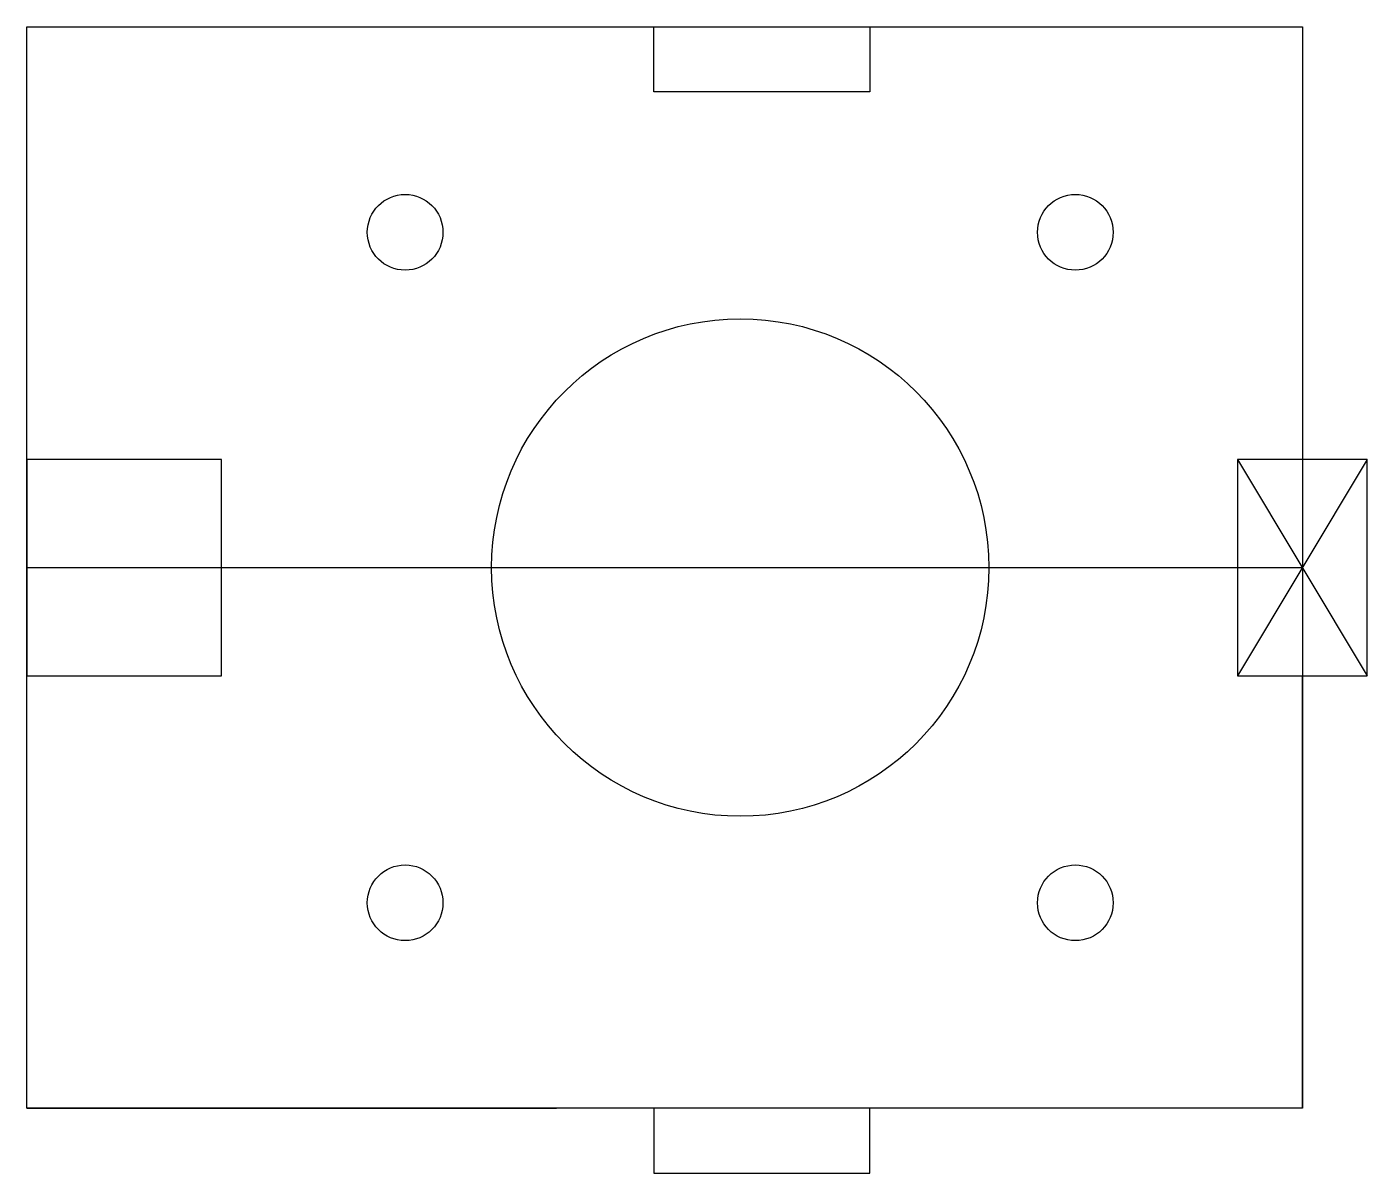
# Model space of a CAD drawing. Header units: millimetres. Extents: x 0 to 62, y -3 to 50.
import ezdxf

# ---------------------------------------------------------------- set-up
doc = ezdxf.new("R2010")
doc.units = ezdxf.units.MM
doc.layers.get('0').update_dxf_attribs({"linetype": 'CONTINUOUS'})

msp = doc.modelspace()

# ---------------------------------------------------------------- linework, layer by layer
for p, q in [((59, 50), (59, 30)), ((62, 30), (56, 30)), ((56, 30), (56, 20)), ((62, 30), (56, 20)), ((56, 30), (62, 20)), ((62, 20), (62, 30)), ((0, 25), (59, 25)), ((56, 20), (62, 20)), ((59, 0), (59, 20)), ((0, 0), (24.5, 0)), ((59, 0), (34.5, 0))]:
    msp.add_line(p, q)
for points in [[(59, 0), (0, 0), (0, 50), (59, 50)], [(29, 50), (39, 50), (39, 47), (29, 47)], [(9, 30), (0, 30), (0, 20), (9, 20)], [(39, 0), (29, 0), (29, -3), (39, -3)]]:
    msp.add_lwpolyline(points, close=True)
for centre, radius in [((17.5, 40.5), 1.75), ((48.5, 40.5), 1.75), ((33, 25), 11.5), ((17.5, 9.5), 1.75), ((48.5, 9.5), 1.75)]:
    msp.add_circle(centre, radius)

doc.saveas('drawing.dxf')
